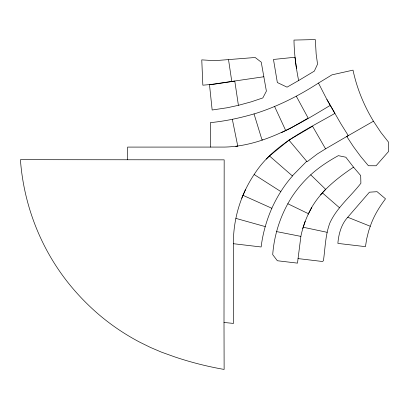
<?xml version="1.0" encoding="UTF-8"?>
<svg xmlns="http://www.w3.org/2000/svg" width="409" height="409" viewBox="0 0 409 409"><rect width="100%" height="100%" fill="white"/><g stroke="black" fill="none" stroke-linecap="round" stroke-linejoin="round"><path stroke-width="0.61" d="M224.004 322.461L224.173 159.847L20.45 159.679L20.511 160.967C23.001 192.665 32.245 223.784 47.521 251.673A222.22 222.22 0 0 0 67.148 281.499C76.958 294.01 88.063 305.472 100.215 315.722A223.718 223.718 0 0 0 139.76 342.175L150.456 347.44L161.412 352.118L174.454 356.801A334.68 334.68 0 0 0 224.127 369.429L224.004 322.461L233.503 323.427L233.381 243.708C233.222 218.887 240.763 194.147 254.725 173.626C273.427 144.587 306.126 130.001 334.905 113.38L326.924 99.525L318.468 83.073L331.97 74.847L353.013 70.138C356.822 88.17 363.913 105.456 373.453 121.207L380.907 132.455L388.535 142.168L388.55 151.514L376.075 165.768L368.402 165.737L360.636 156.407L353.427 146.647L346.766 136.488L373.453 121.207M127.557 159.709L127.618 147.092L224.572 147.076C263.314 146.207 298.141 124.663 330.267 105.353M298.059 258.59L300.927 236.034C302.507 228.524 304.95 221.213 308.202 214.26L308.463 213.738C317.696 193.503 335.518 179.275 353.534 167.163L360.682 175.573L360.896 183.247C350.651 196.54 336.817 207.521 329.807 223.099C325.334 235.144 325.237 248.161 323.427 260.743L322.476 261.494L298.059 258.59L297.507 263.135L277.343 260.743L272.711 254.633C274.188 234.25 280.819 214.311 291.786 197.072A118.17 118.17 0 0 1 309.659 175.788C318.228 167.767 328.079 161.294 338.34 155.655L345.845 157.22L353.534 167.163M233.381 243.708L261.141 246.975C262.777 233.294 266.632 219.93 272.251 207.353C277.512 196.039 284.153 185.333 292.491 176.018L269.485 155.977L266.325 159.111M302.757 228.59L305.18 221.305M370.273 226.259L368.616 231.111L366.699 238.81L365.457 246.653L337.865 243.401C338.642 233.994 341.254 224.377 347.747 217.251L369.414 192.194L377.072 191.688L385.513 198.82C379.184 207.189 373.652 216.284 370.273 226.259L347.747 217.251M241.745 198.253L245.441 189.725M308.202 214.26L311.776 207.475M320.554 194.894L325.605 189.28L310.748 174.837M292.343 175.89L306.699 161.289M269.485 155.977L288.959 140.129L312.548 126.253L325.559 148.845L317.256 154.014L307.098 161.765L288.959 140.129M318.468 83.073C298.652 95.91 277.399 106.606 254.848 113.702L254.035 113.917C239.746 118.053 225.134 121.207 210.318 122.634L210.318 147.076M298.626 80.542L314.327 71.12L317.548 64.152L316.152 54.008L315.324 39.571L293.979 40.077C294.194 53.676 295.978 67.214 298.626 80.542L287.041 87.158L277.343 82.536L273.478 59.458L295.022 57.25L296.418 68.359M325.559 148.845L348.284 135.614L340.855 123.722L326.924 99.525M281.397 132.669L290.37 128.344L308.156 118.094L296.356 96.314M262.782 139.776L262.031 139.99L254.035 113.917M238.411 105.323L251.213 101.841L262.829 97.93L266.387 91.13L261.249 62.173L255.17 57.495L214.643 60.685L201.77 59.872L202.844 85.19L214.26 84.177L234.792 81.11L238.411 105.323L227.44 107.72L212.159 110.006L209.5 84.699L263.841 76.754M235.788 146.601L237.782 146.218L232.322 119.29M276.637 231.601L300.866 236.387M303.202 227.24L327.154 232.322M235.896 218.386L265.236 226.596M243.018 195.338L271.867 208.288M287.839 203.748L308.463 213.738M254.158 174.531L280.825 191.55M322.384 192.869L339.582 207.828M274.567 106.427L285.738 130.568M228.544 59.78L231.801 81.555"/></g></svg>
